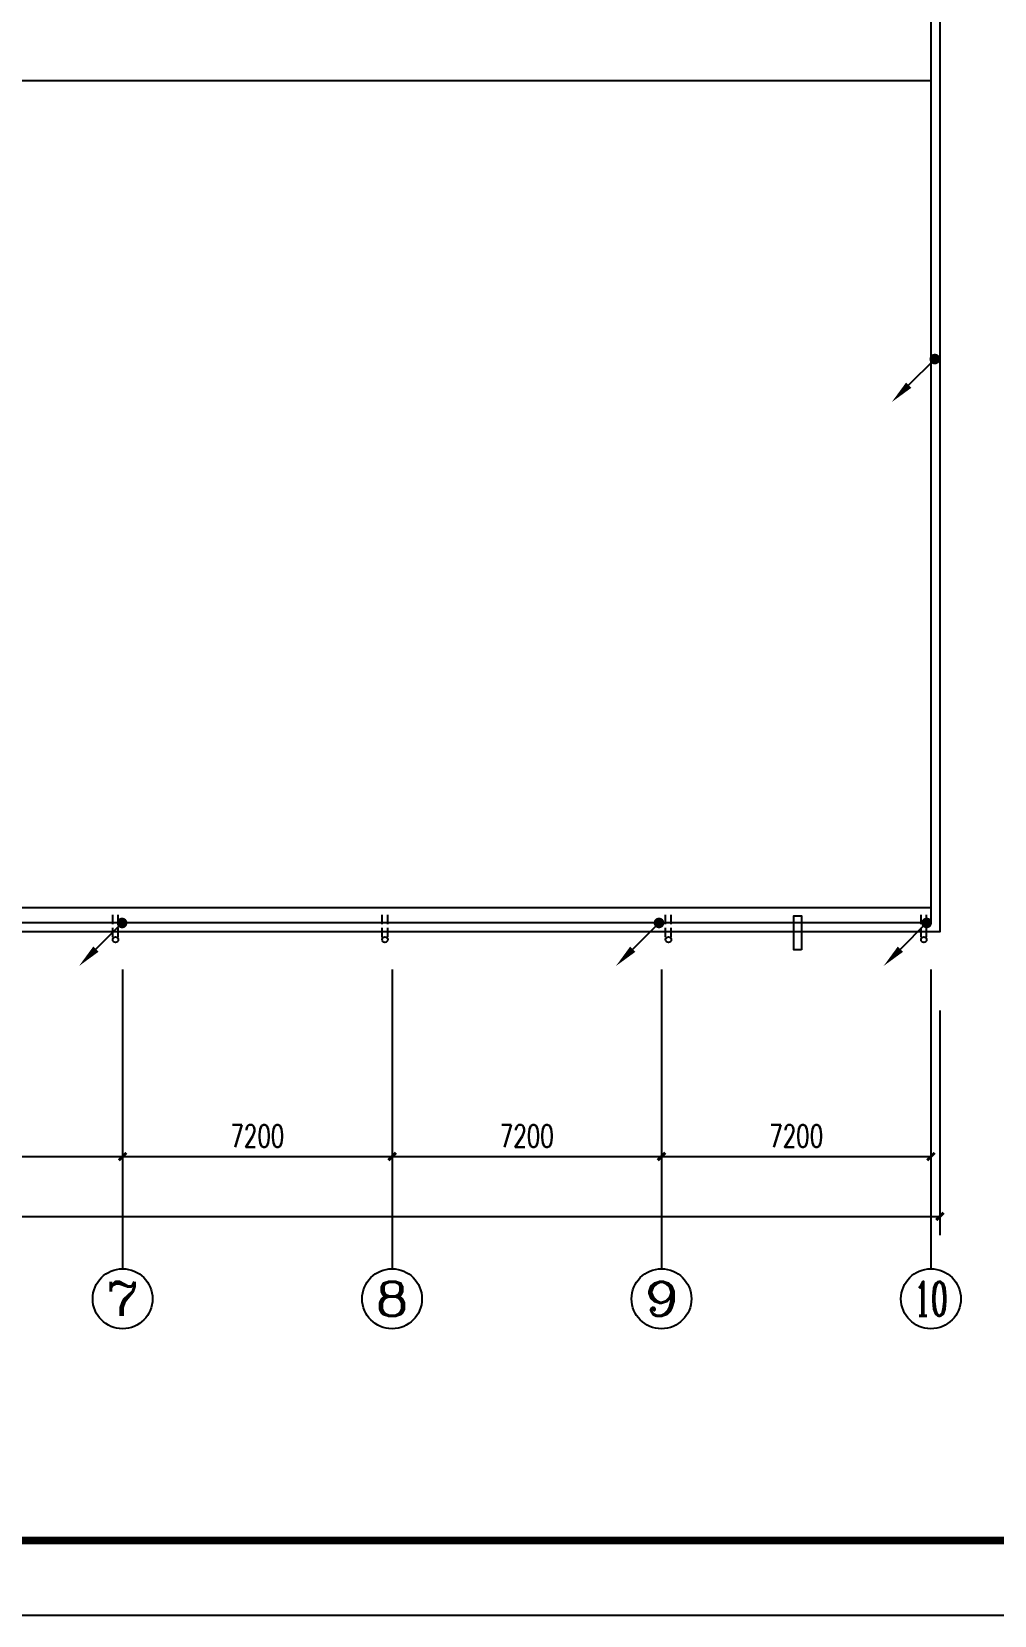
# Model space of a CAD drawing. Extents: x 4929870 to 5205508, y 4505833 to 4862647.
# Drawn here: x 5150953 to 5176678, y 4778647 to 4820957 of the extents above; entities that cross this region are included whole.
import ezdxf
from ezdxf.enums import TextEntityAlignment as Align

# ---------------------------------------------------------------- set-up
doc = ezdxf.new("R2010")
doc.units = 0
doc.header["$LTSCALE"] = 1000
doc.header["$MEASUREMENT"] = 0
doc.linetypes.add('DASH', pattern=[0.35, 0.25, -0.1])
doc.layers.get('0').update_dxf_attribs({"color": 4, "linetype": 'CONTINUOUS'})
doc.layers.get('Defpoints').update_dxf_attribs({"linetype": 'CONTINUOUS'})
for name, color, linetype in [('AXIS', 3, 'CONTINUOUS'), ('AXIS_TEXT', 7, 'CONTINUOUS'), ('EVTR', 2, 'CONTINUOUS'), ('LWIRE', 4, 'CONTINUOUS'), ('PUB_TITLE', 4, 'CONTINUOUS')]:
    doc.layers.add(name, color=color, linetype=linetype)
doc.styles.add('_TCH_AXIS', font='COMPLEX', dxfattribs={"bigfont": 'GBCBIG'})
doc.styles.add('_TCH_DIM_T3', font='SIMPLEX', dxfattribs={"width": 0.705882, "bigfont": 'GBCBIG'})
doc.styles.add('COMPLEX', font='COMPLEX')
doc.styles.get("Standard").update_dxf_attribs({"font": 'GBENOR', "bigfont": 'GBCBIG'})
doc.dimstyles.new('_TCH_ARCH&&200', dxfattribs={"dimtxt": 595, "dimasz": 200, "dimexe": 500, "dimexo": 600, "dimgap": 252.5, "dimtad": 1, "dimdec": 0, "dimzin": 0, "dimdsep": 46, "dimtxsty": '_TCH_DIM_T3', "dimblk": 'ARCHTICK', "dimcen": 0.09, "dimclrt": 7, "dimazin": 2, "dimtfac": 1, "dimtdec": 0, "dimtix": 1, "dimtmove": 2, "dimatfit": 3, "dimfxl": 0, "dimtolj": 1, "dimtzin": 0, "dimarcsym": 0})

# ---------------------------------------------------------------- blocks, each defined once
blk = doc.blocks.new('$TelecSys$00000080')
for p, q in [((-0.7, -0.7), (0, 0)), ((0.104, 0.104), (0.104, 0.104)), ((-0.104, -0.104), (-0.104, -0.104))]:
    blk.add_line(p, q)
at = {"const_width": 0.142}
blk.add_lwpolyline([(0.071, 0, 1), (-0.071, 0, 1)], format="xyb", close=True, dxfattribs=at)
blk.add_solid([(-0.63, -0.77), (-0.77, -0.63), (-1.15, -1.15)])
at = {"width": 0.8, "flags": 9}
blk.add_attdef('A', (0, 0), '', height=0.00002, rotation=180, dxfattribs=at)
blk = doc.blocks.new('_ArchTick')
at = {"color": 0, "linetype": 'ByBlock', "const_width": 0.4}
blk.add_lwpolyline([(-0.5, -0.5), (0.5, 0.5)], dxfattribs=at)
blk = doc.blocks.new('*D150')
at = {"layer": 'AXIS', "color": 0, "lineweight": -2}
for p, q in [((5146184, 4795305), (5146184, 4790405)), ((5153384, 4795305), (5153384, 4790405)), ((5146184, 4790905), (5153384, 4790905))]:
    blk.add_line(p, q, dxfattribs=at)
at = {"layer": 'Defpoints', "color": 0}
for p in [(5146184, 4795905), (5153384, 4795905), (5153384, 4790905)]:
    blk.add_point(p, dxfattribs=at)
at = {"layer": 'AXIS', "color": 0, "lineweight": -2, "xscale": 200, "yscale": 200, "zscale": 200, "rotation": 180}
blk.add_blockref('_ArchTick', (5146184, 4790905), dxfattribs=at)
at = {"layer": 'AXIS', "color": 0, "lineweight": -2, "xscale": 200, "yscale": 200, "zscale": 200}
blk.add_blockref('_ArchTick', (5153384, 4790905), dxfattribs=at)
at = {"layer": 'AXIS', "color": 7, "insert": (5149784, 4791455), "char_height": 595, "attachment_point": 5, "style": '_TCH_DIM_T3'}
blk.add_mtext('\\A1;7200', dxfattribs=at)
blk = doc.blocks.new('*D151')
at = {"layer": 'AXIS', "color": 0, "lineweight": -2}
for p, q in [((5153384, 4795305), (5153384, 4790405)), ((5160584, 4795305), (5160584, 4790405)), ((5153384, 4790905), (5160584, 4790905))]:
    blk.add_line(p, q, dxfattribs=at)
at = {"layer": 'Defpoints', "color": 0}
for p in [(5153384, 4795905), (5160584, 4795905), (5160584, 4790905)]:
    blk.add_point(p, dxfattribs=at)
at = {"layer": 'AXIS', "color": 0, "lineweight": -2, "xscale": 200, "yscale": 200, "zscale": 200, "rotation": 180}
blk.add_blockref('_ArchTick', (5153384, 4790905), dxfattribs=at)
at = {"layer": 'AXIS', "color": 0, "lineweight": -2, "xscale": 200, "yscale": 200, "zscale": 200}
blk.add_blockref('_ArchTick', (5160584, 4790905), dxfattribs=at)
at = {"layer": 'AXIS', "color": 7, "insert": (5156984, 4791455), "char_height": 595, "attachment_point": 5, "style": '_TCH_DIM_T3'}
blk.add_mtext('\\A1;7200', dxfattribs=at)
blk = doc.blocks.new('*D152')
at = {"layer": 'AXIS', "color": 0, "lineweight": -2}
for p, q in [((5160584, 4795305), (5160584, 4790405)), ((5167784, 4795305), (5167784, 4790405)), ((5160584, 4790905), (5167784, 4790905))]:
    blk.add_line(p, q, dxfattribs=at)
at = {"layer": 'Defpoints', "color": 0}
for p in [(5160584, 4795905), (5167784, 4795905), (5167784, 4790905)]:
    blk.add_point(p, dxfattribs=at)
at = {"layer": 'AXIS', "color": 0, "lineweight": -2, "xscale": 200, "yscale": 200, "zscale": 200, "rotation": 180}
blk.add_blockref('_ArchTick', (5160584, 4790905), dxfattribs=at)
at = {"layer": 'AXIS', "color": 0, "lineweight": -2, "xscale": 200, "yscale": 200, "zscale": 200}
blk.add_blockref('_ArchTick', (5167784, 4790905), dxfattribs=at)
at = {"layer": 'AXIS', "color": 7, "insert": (5164184, 4791455), "char_height": 595, "attachment_point": 5, "style": '_TCH_DIM_T3'}
blk.add_mtext('\\A1;7200', dxfattribs=at)
blk = doc.blocks.new('*D153')
at = {"layer": 'AXIS', "color": 0, "lineweight": -2}
for p, q in [((5167784, 4795305), (5167784, 4790405)), ((5174984, 4795305), (5174984, 4790405)), ((5167784, 4790905), (5174984, 4790905))]:
    blk.add_line(p, q, dxfattribs=at)
at = {"layer": 'Defpoints', "color": 0}
for p in [(5167784, 4795905), (5174984, 4795905), (5174984, 4790905)]:
    blk.add_point(p, dxfattribs=at)
at = {"layer": 'AXIS', "color": 0, "lineweight": -2, "xscale": 200, "yscale": 200, "zscale": 200, "rotation": 180}
blk.add_blockref('_ArchTick', (5167784, 4790905), dxfattribs=at)
at = {"layer": 'AXIS', "color": 0, "lineweight": -2, "xscale": 200, "yscale": 200, "zscale": 200}
blk.add_blockref('_ArchTick', (5174984, 4790905), dxfattribs=at)
at = {"layer": 'AXIS', "color": 7, "insert": (5171384, 4791455), "char_height": 595, "attachment_point": 5, "style": '_TCH_DIM_T3'}
blk.add_mtext('\\A1;7200', dxfattribs=at)
blk = doc.blocks.new('*D154')
at = {"layer": 'AXIS', "color": 0, "lineweight": -2}
for p, q in [((5109944, 4794805), (5109944, 4788805)), ((5175224, 4794805), (5175224, 4788805)), ((5109944, 4789305), (5175224, 4789305))]:
    blk.add_line(p, q, dxfattribs=at)
at = {"layer": 'Defpoints', "color": 0}
for p in [(5109944, 4795405), (5175224, 4795405), (5175224, 4789305)]:
    blk.add_point(p, dxfattribs=at)
at = {"layer": 'AXIS', "color": 0, "lineweight": -2, "xscale": 200, "yscale": 200, "zscale": 200, "rotation": 180}
blk.add_blockref('_ArchTick', (5109944, 4789305), dxfattribs=at)
at = {"layer": 'AXIS', "color": 0, "lineweight": -2, "xscale": 200, "yscale": 200, "zscale": 200}
blk.add_blockref('_ArchTick', (5175224, 4789305), dxfattribs=at)
at = {"layer": 'AXIS', "color": 7, "insert": (5142584, 4789855), "char_height": 595, "attachment_point": 5, "style": '_TCH_DIM_T3'}
blk.add_mtext('\\A1;65280', dxfattribs=at)
blk = doc.blocks.new('_AXISO')
blk.add_circle((0, 0), 0.5)
at = {"layer": 'AXIS_TEXT', "style": 'COMPLEX', "width": 1.041667}
blk.add_attdef('A', text='', height=0.56, dxfattribs=at).set_placement((-0.25, -0.28), (0.25, -0.28), align=Align.FIT)

msp = doc.modelspace()

# ---------------------------------------------------------------- linework, layer by layer
for p, q in [((5174983.9, 4819645), (5110183.9, 4819645)), ((5174983.9, 4797545), (5110183.9, 4797545))]:
    msp.add_line(p, q)
for points in [[(5109943.9, 4842385), (5175223.9, 4842385), (5175223.9, 4796905), (5109943.9, 4796905)], [(5110183.9, 4842145), (5174983.9, 4842145), (5174983.9, 4797145), (5110183.9, 4797145)]]:
    msp.add_lwpolyline(points, close=True)
at = {"layer": 'AXIS'}
for p, q in [((5153383.9, 4795905), (5153383.9, 4787905)), ((5160583.9, 4795905), (5160583.9, 4787905)), ((5167783.9, 4795905), (5167783.9, 4787905)), ((5174983.9, 4795905), (5174983.9, 4787905))]:
    msp.add_line(p, q, dxfattribs=at)
at = {"layer": 'EVTR', "linetype": 'DASH'}
for points in [[(5153119.3, 4796763.3), (5153119.3, 4797393.2)], [(5153269.3, 4796763.3), (5153269.3, 4797393.2)], [(5160319.3, 4796763.3), (5160319.3, 4797393.2)], [(5160469.3, 4796763.3), (5160469.3, 4797393.2)], [(5167894.9, 4796763.3), (5167894.9, 4797393.2)], [(5168044.9, 4796763.3), (5168044.9, 4797393.2)], [(5174719.3, 4796763.3), (5174719.3, 4797393.2)], [(5174869.3, 4796763.3), (5174869.3, 4797393.2)]]:
    msp.add_lwpolyline(points, dxfattribs=at)
at = {"layer": 'EVTR'}
msp.add_lwpolyline([(5171527.9, 4796430.3), (5171323.4, 4796430.3), (5171323.4, 4797339.2), (5171527.9, 4797339.2)], close=True, dxfattribs=at)
for centre in [(5153194.3, 4796700.5), (5160394.3, 4796700.5), (5167969.9, 4796700.5), (5174794.3, 4796700.5)]:
    msp.add_circle(centre, 75, dxfattribs=at)
at = {"layer": 'PUB_TITLE'}
msp.add_lwpolyline([(5086707.7, 4778647.5), (5205507.7, 4778647.5), (5205507.7, 4862647.5), (5086707.7, 4862647.5)], close=True, dxfattribs=at)
at = {"layer": 'PUB_TITLE', "const_width": 200}
msp.add_lwpolyline([(5091707.7, 4780647.5), (5203507.7, 4780647.5), (5203507.7, 4860647.5), (5091707.7, 4860647.5)], close=True, dxfattribs=at)

# ---------------------------------------------------------------- block references
at = {"layer": 'AXIS'}
ref = msp.add_blockref('_AXISO', (5153383.9, 4787105), dxfattribs=dict(at, xscale=1600, yscale=1600, zscale=1600))
ref.add_attrib('A', '7', dxfattribs={"layer": 'AXIS_TEXT', "height": 905.1, "style": '_TCH_AXIS', "width": 1.5}).set_placement((5152931.4, 4786652.4), (5153836.4, 4786652.4), align=Align.FIT)
ref = msp.add_blockref('_AXISO', (5160583.9, 4787105), dxfattribs=dict(at, xscale=1600, yscale=1600, zscale=1600))
ref.add_attrib('A', '8', dxfattribs={"layer": 'AXIS_TEXT', "height": 905.1, "style": '_TCH_AXIS', "width": 1.5}).set_placement((5160131.4, 4786652.4), (5161036.4, 4786652.4), align=Align.FIT)
ref = msp.add_blockref('_AXISO', (5167783.9, 4787105), dxfattribs=dict(at, xscale=1600, yscale=1600, zscale=1600))
ref.add_attrib('A', '9', dxfattribs={"layer": 'AXIS_TEXT', "height": 905.1, "style": '_TCH_AXIS', "width": 1.5}).set_placement((5167331.4, 4786652.4), (5168236.4, 4786652.4), align=Align.FIT)
ref = msp.add_blockref('_AXISO', (5174983.9, 4787105), dxfattribs=dict(at, xscale=1600, yscale=1600, zscale=1600))
ref.add_attrib('A', '10', dxfattribs={"layer": 'AXIS_TEXT', "height": 905.1, "style": '_TCH_AXIS', "width": 0.724138}).set_placement((5174531.4, 4786652.4), (5175436.4, 4786652.4), align=Align.FIT)
at = {"layer": 'LWIRE', "color": 0, "xscale": 1000, "yscale": 1000, "zscale": 1000}
for p in [(5175087.4, 4812210.6), (5153369.4, 4797145), (5167717.4, 4797145), (5174869.3, 4797145)]:
    msp.add_blockref('$TelecSys$00000080', p, dxfattribs=at)

# ---------------------------------------------------------------- dimensions: what is measured, and where the dimension line sits
at = {"layer": 'AXIS'}
for p1, p2, distance, picture, middle in [((5146183.9, 4795905), (5153383.9, 4795905), -5000, '*D150', (5149783.9, 4791455)), ((5153383.9, 4795905), (5160583.9, 4795905), -5000, '*D151', (5156983.9, 4791455)), ((5160583.9, 4795905), (5167783.9, 4795905), -5000, '*D152', (5164183.9, 4791455)), ((5167783.9, 4795905), (5174983.9, 4795905), -5000, '*D153', (5171383.9, 4791455)), ((5109943.9, 4795405), (5175223.9, 4795405), -6100, '*D154', (5142583.9, 4789855))]:
    dim = msp.add_aligned_dim(p1=p1, p2=p2, distance=distance, dimstyle='_TCH_ARCH&&200', dxfattribs=at)
    dim.commit()
    dim.dimension.update_dxf_attribs({"geometry": picture, "text_midpoint": middle})

doc.saveas('drawing.dxf')
